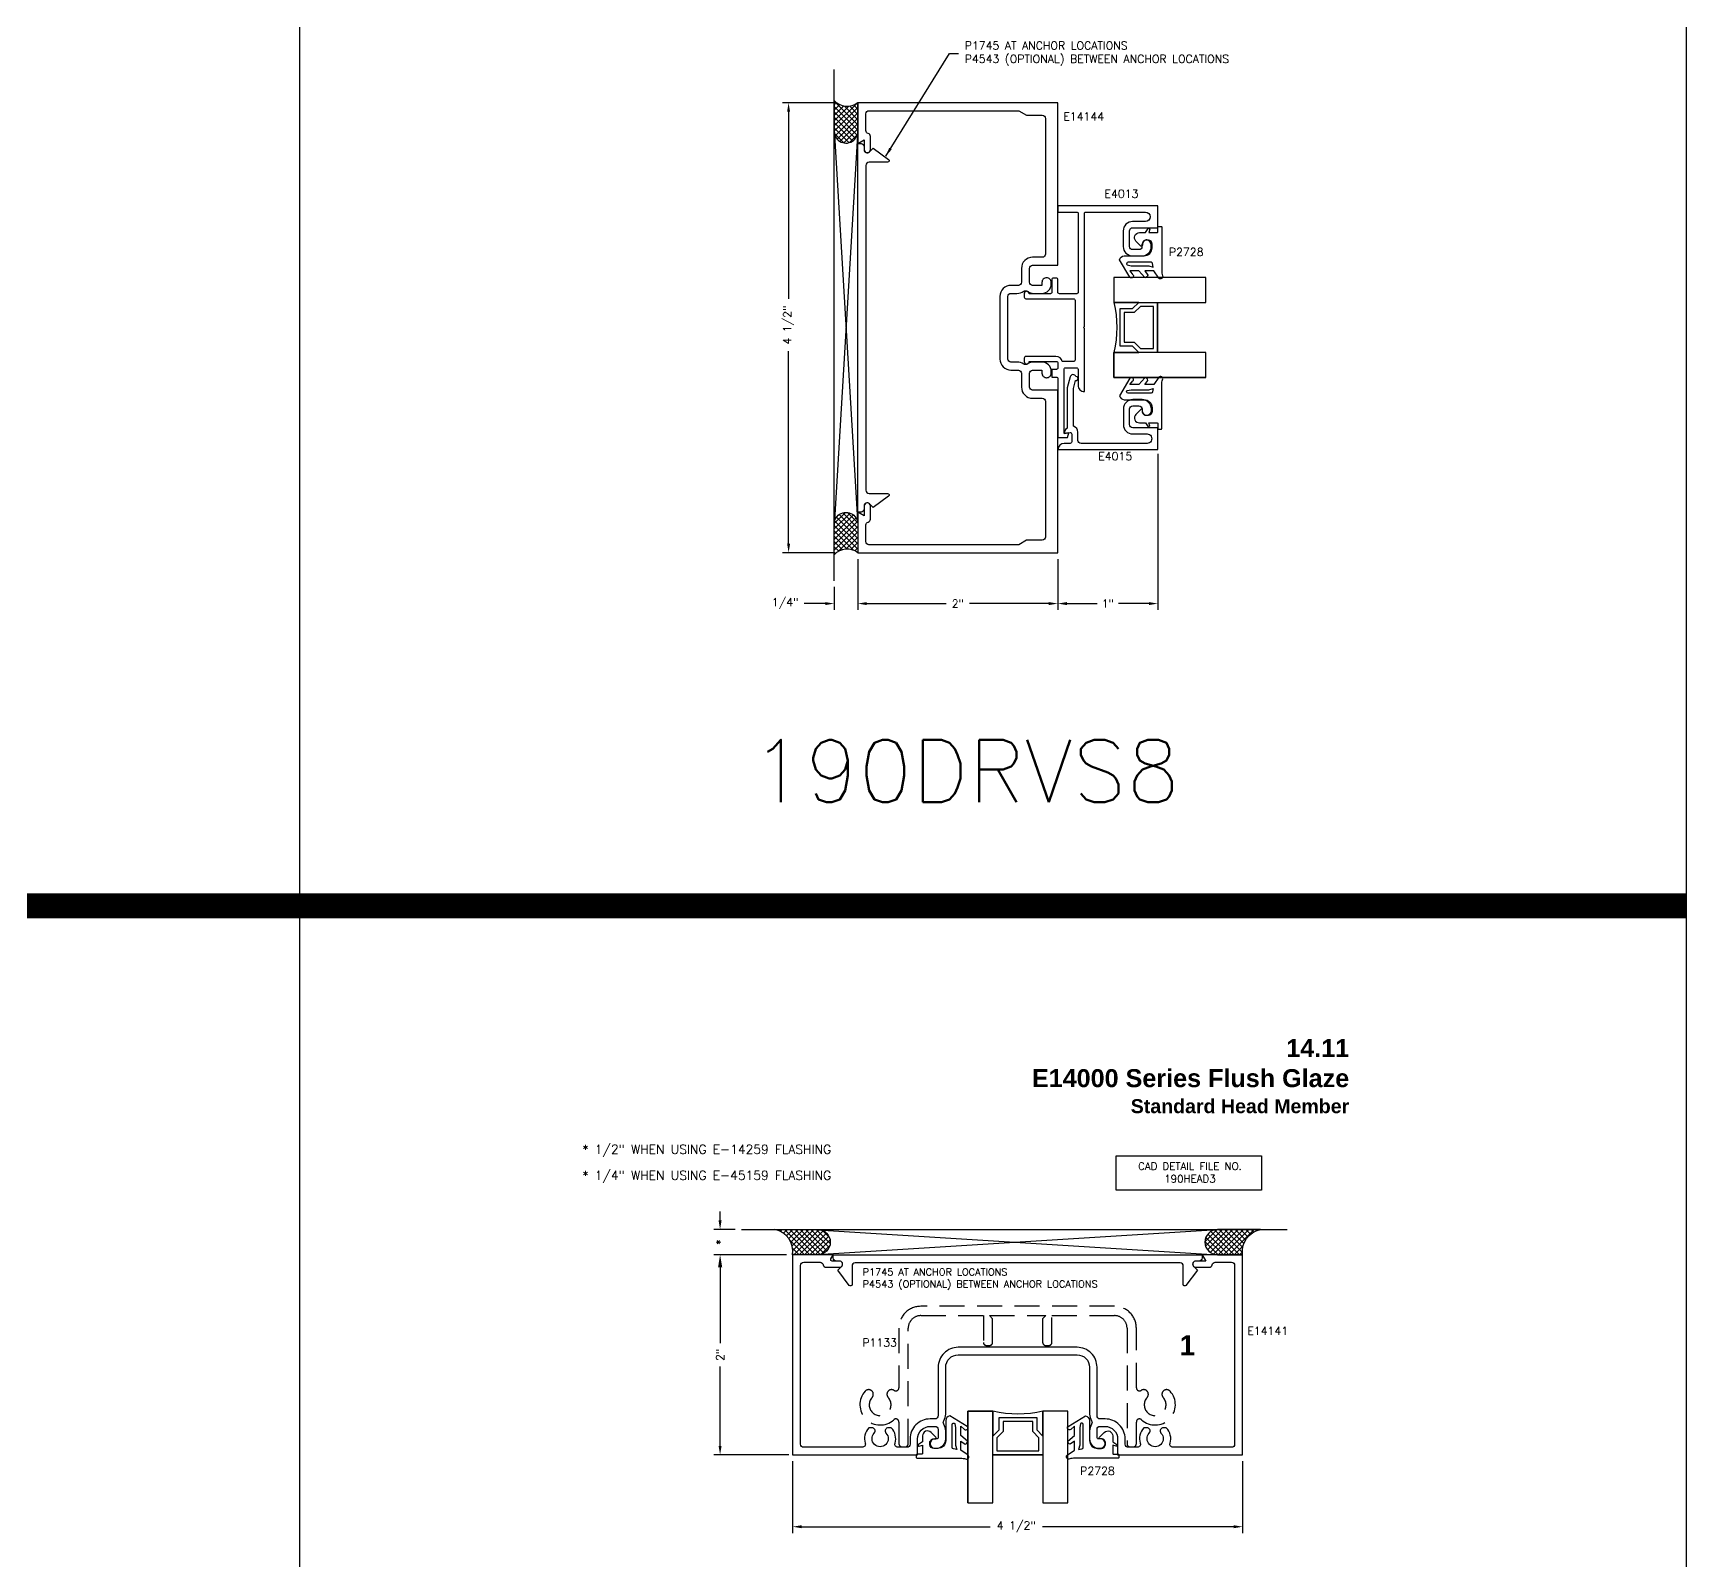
# Model space of a CAD drawing. Extents: x 0 to 139, y -24 to 89.
# Drawn here: x 122.38 to 139.03, y 45.32 to 60.59 of the extents above; entities that cross this region are included whole.
import ezdxf

# ---------------------------------------------------------------- set-up
doc = ezdxf.new("R2010")
doc.units = 0
doc.header["$MEASUREMENT"] = 0
doc.linetypes.add('HIDDEN', pattern=[0.375, 0.25, -0.125])
doc.layers.get('DEFPOINTS').update_dxf_attribs({"linetype": 'CONTINUOUS'})
for name, color, linetype in [('R-ANNO-DIMS', 3, 'CONTINUOUS'), ('R-ANNO-TEXT', 6, 'CONTINUOUS'), ('R-DET1', 4, 'CONTINUOUS'), ('R-DET2', 2, 'CONTINUOUS'), ('R-DET3', 5, 'CONTINUOUS'), ('R-OTLN', 1, 'CONTINUOUS'), ('R-PAT1', 5, 'CONTINUOUS'), ('TITLE', 7, 'CONTINUOUS')]:
    doc.layers.add(name, color=color, linetype=linetype)
doc.styles.get("Standard").update_dxf_attribs({"font": 'simplex'})
doc.dimstyles.new('1X', dxfattribs={"dimtxt": 0.08, "dimasz": 0.09, "dimexe": 0.0625, "dimexo": 0.0625, "dimgap": 0.062, "dimtad": 0, "dimdec": 5, "dimzin": 4, "dimtxsty": 'STANDARD', "dimcen": 0, "dimclrd": 256, "dimclre": 256, "dimclrt": 256, "dimazin": 3, "dimtfac": 1, "dimtdec": 5, "dimtofl": 0, "dimtmove": 0, "dimatfit": 3, "dimtolj": 1, "dimtzin": 4})
pattern_1 = [(45, (128.152046, 52.601836), (-0.0265165, 0.0265165), []), (135, (128.152046, 52.601836), (-0.0265165, -0.0265165), [])]
pattern_2 = [(45, (128.209254, 40.499187), (-0.0265165, 0.0265165), []), (135, (128.209254, 40.499187), (-0.0265165, -0.0265165), [])]

# ---------------------------------------------------------------- blocks, each defined once
blk = doc.blocks.new('*D32')
at = {"layer": 'DEFPOINTS', "color": 0}
for p in [(129.933, 59.896), (130.442, 59.896), (130.442, 55.397)]:
    blk.add_point(p, dxfattribs=at)
at = {"layer": 'R-ANNO-DIMS'}
for p, q in [((130.379, 59.896), (129.871, 59.896)), ((129.933, 59.806), (129.933, 57.936)), ((129.933, 55.487), (129.933, 57.412)), ((130.379, 55.397), (129.871, 55.397))]:
    blk.add_line(p, q, dxfattribs=at)
for points in [[(129.918, 59.806), (129.948, 59.806), (129.933, 59.896)], [(129.918, 55.487), (129.948, 55.487), (129.933, 55.397)]]:
    blk.add_solid(points, dxfattribs=at)
at = {"layer": 'R-ANNO-DIMS', "insert": (129.933, 57.674), "char_height": 0.08, "attachment_point": 5, "rotation": 90}
blk.add_mtext('\\A1;4 1/2"', dxfattribs=at)
blk = doc.blocks.new('*D35')
at = {"layer": 'DEFPOINTS', "color": 0}
for p in [(130.625, 55.397), (130.389, 55.117), (130.625, 54.888)]:
    blk.add_point(p, dxfattribs=at)
at = {"layer": 'R-ANNO-DIMS'}
for p, q in [((130.625, 55.334), (130.625, 54.826)), ((130.389, 55.055), (130.389, 54.826)), ((130.299, 54.888), (130.087, 54.888)), ((130.715, 54.888), (130.805, 54.888))]:
    blk.add_line(p, q, dxfattribs=at)
for points in [[(130.299, 54.903), (130.299, 54.873), (130.389, 54.888)], [(130.715, 54.903), (130.715, 54.873), (130.625, 54.888)]]:
    blk.add_solid(points, dxfattribs=at)
at = {"layer": 'R-ANNO-DIMS', "insert": (129.899, 54.888), "char_height": 0.08, "attachment_point": 5}
blk.add_mtext('\\A1;1/4"', dxfattribs=at)
blk = doc.blocks.new('*D33')
at = {"layer": 'DEFPOINTS', "color": 0}
for p in [(133.625, 56.448), (132.625, 55.397), (133.625, 54.888)]:
    blk.add_point(p, dxfattribs=at)
at = {"layer": 'R-ANNO-DIMS'}
for p, q in [((133.625, 56.385), (133.625, 54.826)), ((132.625, 55.334), (132.625, 54.826)), ((132.715, 54.888), (133.018, 54.888)), ((133.535, 54.888), (133.233, 54.888))]:
    blk.add_line(p, q, dxfattribs=at)
for points in [[(132.715, 54.903), (132.715, 54.873), (132.625, 54.888)], [(133.535, 54.903), (133.535, 54.873), (133.625, 54.888)]]:
    blk.add_solid(points, dxfattribs=at)
at = {"layer": 'R-ANNO-DIMS', "insert": (133.125, 54.888), "char_height": 0.08, "attachment_point": 5}
blk.add_mtext('\\A1;1"', dxfattribs=at)
blk = doc.blocks.new('*D34')
at = {"layer": 'DEFPOINTS', "color": 0}
for p in [(130.625, 55.397), (132.625, 55.397), (132.625, 54.888)]:
    blk.add_point(p, dxfattribs=at)
at = {"layer": 'R-ANNO-DIMS'}
for p, q in [((130.625, 55.334), (130.625, 54.826)), ((132.625, 55.334), (132.625, 54.826)), ((130.715, 54.888), (131.51, 54.888)), ((132.535, 54.888), (131.741, 54.888))]:
    blk.add_line(p, q, dxfattribs=at)
for points in [[(130.715, 54.903), (130.715, 54.873), (130.625, 54.888)], [(132.535, 54.903), (132.535, 54.873), (132.625, 54.888)]]:
    blk.add_solid(points, dxfattribs=at)
at = {"layer": 'R-ANNO-DIMS', "insert": (131.625, 54.888), "char_height": 0.08, "attachment_point": 5}
blk.add_mtext('\\A1;2"', dxfattribs=at)
blk = doc.blocks.new('*D55')
at = {"layer": 'DEFPOINTS', "color": 0}
for p in [(129.973, 46.375), (134.473, 46.375), (134.473, 45.656)]:
    blk.add_point(p, dxfattribs=at)
at = {"layer": 'R-ANNO-DIMS'}
for p, q in [((129.973, 46.313), (129.973, 45.593)), ((134.473, 46.313), (134.473, 45.593)), ((130.063, 45.656), (131.948, 45.656)), ((134.383, 45.656), (132.472, 45.656))]:
    blk.add_line(p, q, dxfattribs=at)
for points in [[(130.063, 45.671), (130.063, 45.641), (129.973, 45.656)], [(134.383, 45.671), (134.383, 45.641), (134.473, 45.656)]]:
    blk.add_solid(points, dxfattribs=at)
at = {"layer": 'R-ANNO-DIMS', "insert": (132.21, 45.656), "char_height": 0.08, "attachment_point": 5}
blk.add_mtext('\\A1;4 1/2"', dxfattribs=at)
blk = doc.blocks.new('*D56')
at = {"layer": 'DEFPOINTS', "color": 0}
for p in [(129.973, 48.375), (129.248, 46.375), (129.999, 46.375)]:
    blk.add_point(p, dxfattribs=at)
at = {"layer": 'R-ANNO-DIMS'}
for p, q in [((129.911, 48.375), (129.186, 48.375)), ((129.248, 48.285), (129.248, 47.491)), ((129.248, 46.465), (129.248, 47.26)), ((129.936, 46.375), (129.186, 46.375))]:
    blk.add_line(p, q, dxfattribs=at)
for points in [[(129.233, 48.285), (129.263, 48.285), (129.248, 48.375)], [(129.233, 46.465), (129.263, 46.465), (129.248, 46.375)]]:
    blk.add_solid(points, dxfattribs=at)
at = {"layer": 'R-ANNO-DIMS', "insert": (129.248, 47.375), "char_height": 0.08, "attachment_point": 5, "rotation": 90}
blk.add_mtext('\\A1;2"', dxfattribs=at)
blk = doc.blocks.new('*D57')
at = {"layer": 'DEFPOINTS', "color": 0}
for p in [(129.248, 48.629), (129.463, 48.629), (129.973, 48.375)]:
    blk.add_point(p, dxfattribs=at)
at = {"layer": 'R-ANNO-DIMS'}
for p, q in [((129.248, 48.719), (129.248, 48.809)), ((129.4, 48.629), (129.186, 48.629)), ((129.911, 48.375), (129.186, 48.375)), ((129.248, 48.285), (129.248, 48.195))]:
    blk.add_line(p, q, dxfattribs=at)
for points in [[(129.233, 48.719), (129.263, 48.719), (129.248, 48.629)], [(129.233, 48.285), (129.263, 48.285), (129.248, 48.375)]]:
    blk.add_solid(points, dxfattribs=at)
at = {"layer": 'R-ANNO-DIMS', "insert": (129.248, 48.502), "char_height": 0.08, "attachment_point": 5, "rotation": 90}
blk.add_mtext('\\A1;*', dxfattribs=at)
blk = doc.blocks.new('P2728_GASKET')
at = {"layer": 'R-DET2'}
blk.add_lwpolyline([(86.461, 33.362), (86.567, 33.537, 0.301952), (86.52, 33.577), (86.32, 33.577, -0.414214), (86.24, 33.657), (86.24, 33.695, -0.388879), (86.276, 33.735), (86.292, 33.736, -0.440011), (86.336, 33.696), (86.336, 33.682, 0.668179), (86.353, 33.675), (86.401, 33.724, 0.668179), (86.366, 33.809), (86.307, 33.809), (86.279, 33.849, 0.836323), (86.264, 33.842), (86.273, 33.809), (86.189, 33.809, -0.414214), (86.183, 33.815), (86.183, 33.865, 0.414214), (86.177, 33.871), (86.149, 33.871, 0.414214), (86.143, 33.865), (86.143, 33.427, -0.083245), (86.135, 33.378), (86.135, 33.378)], format="xyb", dxfattribs=at)
blk.add_lwpolyline([(86.235, 33.499, -0.372312), (86.249, 33.512), (86.48, 33.512, -0.668179), (86.49, 33.486), (86.448, 33.478), (86.274, 33.478), (86.23, 33.465)], format="xyb", close=True, dxfattribs=at)
for points in [[(86.174, 33.352), (86.223, 33.426), (86.314, 33.426), (86.283, 33.384)], [(86.313, 33.359), (86.371, 33.426), (86.462, 33.426), (86.431, 33.388)]]:
    blk.add_lwpolyline(points, dxfattribs=at)
at = {"layer": 'R-DET2', "ltscale": 0.1}
for centre, radius, start, end in [((86.157, 33.369), 0.0237, 157.7655, 314.5007), ((86.313, 33.388), 0.0297, 188.4603, 270), ((86.446, 33.375), 0.0199, 139.7022, 319.7022)]:
    blk.add_arc(centre, radius, start, end, dxfattribs=at)

msp = doc.modelspace()

# ---------------------------------------------------------------- hatches: boundary and pattern name
at = {"layer": 'R-PAT1'}
h = msp.add_hatch(dxfattribs=at)
h.set_pattern_fill('ANSI37', color=256, scale=0.3, style=0)
h.set_pattern_definition(pattern_1)
h.paths.add_polyline_path([(130.6253593, 59.8968225, -0.3944942539), (130.3887945, 59.9183946), (130.3887945, 59.6281483), (130.3915037, 59.5827748, 0.7782321686), (130.6227399, 59.5835186), (130.6253593, 59.6273873)])
h = msp.add_hatch(dxfattribs=at)
h.set_pattern_fill('ANSI37', color=256, scale=0.3, style=0)
h.set_pattern_definition(pattern_1)
h.paths.add_polyline_path([(130.6253593, 55.6662577), (130.6227399, 55.7101263, 0.7782321686), (130.3915037, 55.7108702), (130.3887945, 55.6654967), (130.3887945, 55.3752504, -0.3944942539), (130.6253593, 55.3968225)])
h = msp.add_hatch(dxfattribs=at)
h.set_pattern_fill('ANSI37', color=256, scale=0.3, style=0)
h.set_pattern_definition(pattern_2)
h.paths.add_polyline_path([(129.7945192, 48.62859, -0.4060889756), (129.9731177, 48.3753394), (130.2231177, 48.3753394), (130.2388843, 48.3763248, 0.9394512214), (130.2231177, 48.62859)])
h = msp.add_hatch(dxfattribs=at)
h.set_pattern_fill('ANSI37', color=256, scale=0.3, style=0)
h.set_pattern_definition(pattern_2)
h.paths.add_polyline_path([(134.2231177, 48.62859), (134.6517163, 48.62859, 0.4060889756), (134.4731177, 48.3753394), (134.2231177, 48.3753394), (134.2073511, 48.3763248, -0.9394512214)])

# ---------------------------------------------------------------- linework, layer by layer
at = {"layer": 'R-ANNO-DIMS'}
msp.add_solid([(129.2274151, 48.2503394), (129.2690818, 48.2503394), (129.2482485, 48.3753394)], dxfattribs=at)
at = {"layer": 'R-ANNO-TEXT'}
msp.add_lwpolyline([(133.2096099, 49.3642374), (134.6610898, 49.3642374), (134.6610898, 49.0221746), (133.2096099, 49.0221746)], close=True, dxfattribs=at)
at = {"layer": 'R-DET1', "color": 5}
msp.add_line((129.4629581, 48.62859), (134.9189581, 48.62859), dxfattribs=at)
at = {"layer": 'R-DET1'}
for points in [[(130.7062562, 57.6458214), (130.7062563, 56.0208214, 0.4142135624), (130.7372563, 55.9898214), (130.9232563, 55.9898214, -0.722145632), (130.9322124, 55.9627884), (130.7790978, 55.8488214), (130.7411765, 55.8867424, 0.6681846236), (130.6882562, 55.8648224), (130.6882562, 55.8328214, -0.4142164072), (130.6572563, 55.8018214), (130.6262562, 55.8018214), (130.6262562, 57.6458214), (130.6262562, 59.4898215), (130.6572563, 59.4898215, -0.4142164072), (130.6882562, 59.4588215), (130.6882562, 59.4268205, 0.6681846236), (130.7411765, 59.4049005), (130.7790978, 59.4428215), (130.9322124, 59.3288545, -0.722145632), (130.9232563, 59.3018215), (130.7372563, 59.3018215, 0.4142135624), (130.7062563, 59.2708215)], [(132.6253593, 57.2936796), (132.6253593, 57.2456786, -0.4142135624), (132.6103593, 57.2306786), (132.5653593, 57.2306786), (132.5653593, 57.1526794), (132.6103593, 57.1526794, -0.4142135624), (132.6253593, 57.1376794), (132.6253593, 56.5496788), (132.7210339, 56.5496788), (132.7333593, 56.5956784), (132.6873593, 56.5875683), (132.6873593, 57.2316793, -0.4142135624), (132.7023593, 57.2466793), (132.8123593, 57.2466793, -0.4142135624), (132.8273593, 57.2316793), (132.8273593, 57.0706787), (132.8273594, 57.0706787, 0.4189457812), (132.8903594, 57.0086868), (132.8903594, 57.6376798), (132.8803594, 57.6476788), (132.8903594, 57.6576788), (132.8903594, 58.7886788, -0.4142135624), (132.9053594, 58.8036788), (133.5013593, 58.8036788, -1), (133.5013593, 58.7086788), (133.3723594, 58.7086788, 0.4142135624), (133.2793594, 58.6156788), (133.2793594, 58.4586788, 0.4142135624), (133.3723594, 58.3656788), (133.4663593, 58.3656788, 0.4142135624), (133.5593593, 58.4586788), (133.5593592, 58.4751798, 1), (133.4663594, 58.4751798), (133.4663594, 58.4586787, -0.4142140273), (133.4353594, 58.4276787), (133.3723594, 58.4276788, -0.4142130975), (133.3413594, 58.4586788), (133.3413594, 58.6156788, -0.4142135624), (133.3723594, 58.6466788), (133.6253593, 58.6466788), (133.6253593, 58.8656788), (132.6253593, 58.8656788), (132.6253593, 58.8036788), (132.8133594, 58.8036788, -0.4142135624), (132.8283594, 58.7886788), (132.8283594, 58.0016788, -0.4142135624), (132.8133594, 57.9866788), (132.6403593, 57.9866788, -0.4142135624), (132.6253593, 58.0016788), (132.6253593, 58.1276788, 0.4142135624), (132.6103593, 58.1426788), (132.5803593, 58.1426788, 0.4142135624), (132.5653593, 58.1276788), (132.5653593, 58.0016788, -0.4142135624), (132.5503593, 57.9866788), (132.3393593, 57.9866788, 1), (132.2893593, 57.9866788), (132.2893593, 57.9516798, 0.4142135624), (132.3043593, 57.9366798), (132.7823594, 57.9366798, -0.4142135624), (132.7973594, 57.9216798), (132.7973594, 57.3236796, -0.4142135624), (132.7823594, 57.3086796), (132.6696046, 57.3086796, 0.3475347262), (132.6063593, 57.3586783), (132.3043593, 57.3586788, 0.4142135624), (132.2893593, 57.3436788), (132.2893593, 57.3086796, 1), (132.3393593, 57.3086796), (132.6103593, 57.3086796, -0.4142135624)], [(132.6263666, 56.4277455), (132.6263666, 56.4277455), (133.6263666, 56.4277455), (133.6263666, 56.6467454), (133.3733667, 56.6467454, -0.4142135624), (133.3423667, 56.6777454), (133.3423667, 56.8347452, -0.4142135624), (133.3733667, 56.8657452), (133.4363667, 56.8657452, -0.4142135624), (133.4673667, 56.8347452), (133.4673666, 56.8182444, 0.9999956989), (133.5603666, 56.8182444), (133.5603667, 56.8347451, 0.4142105211), (133.4673667, 56.9277455), (133.3733667, 56.9277455, 0.4142105211), (133.2803667, 56.8347451), (133.2803667, 56.6777455, 0.4142105211), (133.3733667, 56.5847451), (133.5168669, 56.5847451, -1.0000028426), (133.5168669, 56.4897458), (132.8573667, 56.4897458, -0.414208088), (132.8263666, 56.5207459), (132.8263666, 56.6011463, 0.3396902866), (132.7803666, 56.6610448), (132.7803666, 57.0385834), (132.8020224, 57.1194035, 1.1793782858), (132.8058669, 57.1586771, 0.716064469), (132.7473034, 57.1547387), (132.7183666, 57.046745), (132.7183666, 56.6408517, 0.2629058952), (132.6883667, 56.5877453), (132.7467619, 56.5980428, -0.4663072627), (132.7643666, 56.5832707), (132.7643666, 56.5047451, -0.4142423189), (132.7493666, 56.4897458), (132.6883666, 56.4897458, 0.4142103702), (132.6263666, 56.4277455, 0.335481)], [(132.2231178, 48.2953394), (130.5981177, 48.2953393, 0.4142135624), (130.5671177, 48.2643393), (130.5671177, 48.0783393, -0.722145632), (130.5400847, 48.0693832), (130.4261177, 48.2224978), (130.4640387, 48.2604191, 0.6681846236), (130.4421187, 48.3133394), (130.4101177, 48.3133394, -0.4142164072), (130.3791177, 48.3443393), (130.3791177, 48.3753394), (132.2231178, 48.3753394), (134.0671178, 48.3753394), (134.0671178, 48.3443393, -0.4142164072), (134.0361178, 48.3133394), (134.0041168, 48.3133394, 0.6681846236), (133.9821968, 48.2604191), (134.0201178, 48.2224978), (133.9061508, 48.0693832, -0.722145632), (133.8791178, 48.0783393), (133.8791178, 48.2643393, 0.4142135624), (133.8481178, 48.2953393)]]:
    msp.add_lwpolyline(points, format="xyb", close=True, dxfattribs=at)
at = {"layer": 'R-DET2'}
for points in [[(134.1035578, 57.1504812), (134.1035579, 57.4004812), (133.1843574, 57.4004812), (133.1843574, 57.1504812), (134.1035579, 57.1504812), (133.1843574, 57.1504812), (133.1843574, 57.4004812), (133.4343574, 57.4004812), (133.3723574, 57.4624812), (133.2473574, 57.4624812), (133.2473574, 57.8384812), (133.3723574, 57.8384812), (133.4343574, 57.9004812), (133.6223574, 57.9004812), (133.6223574, 57.4004812), (133.6223574, 57.9004812), (134.1035579, 57.9004812), (134.1035579, 58.1504812), (133.1843574, 58.1504812), (133.1843574, 57.9004812), (133.4343574, 57.9004812), (133.1843574, 57.9004812, -0.1233101835), (133.1843574, 57.4004812, 1.5690044203)], [(131.7263881, 45.8936389), (131.9763881, 45.8936387), (131.9763881, 46.8128393), (131.7263881, 46.8128393), (131.7263881, 45.8936387), (131.7263881, 46.8128393), (131.9763881, 46.8128393), (131.9763881, 46.5628393), (132.0383881, 46.6248393), (132.0383881, 46.7498393), (132.4143881, 46.7498393), (132.4143881, 46.6248393), (132.4763881, 46.5628393), (132.4763881, 46.3748393), (131.9763881, 46.3748393), (132.4763881, 46.3748393), (132.4763881, 45.8936387), (132.7263881, 45.8936387), (132.7263881, 46.8128393), (132.4763881, 46.8128393), (132.4763881, 46.5628393), (132.4763881, 46.8128393, -0.1233101835), (131.9763881, 46.8128393, 1.5690044203)]]:
    msp.add_lwpolyline(points, format="xyb", dxfattribs=at)
for points in [[(133.5823574, 57.4404812), (133.5823574, 57.8604812), (133.4509259, 57.8604812), (133.3889259, 57.7984812), (133.2873574, 57.7984812), (133.2873574, 57.5024812), (133.3889259, 57.5024812), (133.4509259, 57.4404812), (133.5823574, 57.4404812)], [(132.0163881, 46.4148393), (132.4363881, 46.4148393), (132.4363881, 46.5462707), (132.3743881, 46.6082707), (132.3743881, 46.7098393), (132.0783881, 46.7098393), (132.0783881, 46.6082707), (132.0163881, 46.5462707), (132.0163881, 46.4148393)]]:
    msp.add_lwpolyline(points, dxfattribs=at)
at = {"layer": 'R-DET3'}
for p, q in [((130.3887945, 55.1171962), (130.3887945, 60.2285722)), ((130.3887945, 59.6281483), (130.6253593, 55.6662577)), ((130.6253593, 59.6273873), (130.3887945, 55.6654967)), ((130.2231177, 48.6253394), (134.2231177, 48.3753394)), ((134.2231177, 48.6253394), (130.2231177, 48.3753394))]:
    msp.add_line(p, q, dxfattribs=at)
at = {"layer": 'R-DET3', "linetype": 'HIDDEN'}
msp.add_lwpolyline([(131.0361202, 47.0453771, -0.5966495988), (130.9881052, 47.0194639, 0.4311315419), (130.9223125, 47.0038443, 0.3278181232), (130.9283544, 46.9491193, -2.2780811719), (130.7678861, 46.9491193, 0.3278181232), (130.7739279, 47.0038443, 0.5062303828), (130.6994294, 47.0120692, 0.956981471), (130.9842318, 46.7260825, -0.6516590583), (131.0361202, 46.7031767), (131.0361202, 46.4863394, 0.4142135624), (131.0671202, 46.4553394), (131.0981202, 46.4553394, 0.4142135624), (131.1291202, 46.4863394), (131.1291202, 47.6423394, -0.4142135624), (131.2541202, 47.7673394), (131.8801177, 47.7673394), (131.8801177, 47.4998859, 0.4142135624), (131.9111177, 47.4688859), (131.9421177, 47.4688859, 0.4142135624), (131.9731177, 47.4998859), (131.9731177, 47.7363394), (131.9421177, 47.7673394), (132.5041177, 47.7673394), (132.4731177, 47.7363394), (132.4731177, 47.4998859, 0.4142135624), (132.5041177, 47.4688859), (132.5351177, 47.4688859, 0.4142135624), (132.5661177, 47.4998859), (132.5661177, 47.7673394), (133.1921152, 47.7673394, -0.4142135624), (133.3171152, 47.6423394), (133.3171152, 46.4863394, 0.4142135624), (133.3481152, 46.4553394), (133.3791152, 46.4553394, 0.4142135624), (133.4101152, 46.4863394), (133.4101152, 46.7031767, -0.6516590583), (133.4620036, 46.7260825, 0.956981471), (133.7468061, 47.0120692, 0.5062303828), (133.6723075, 47.0038443, 0.3278181232), (133.6783494, 46.9491193, -2.2780811719), (133.5178811, 46.9491193, 0.3278181232), (133.5239229, 47.0038443, 0.4311315419), (133.4581302, 47.0194639, -0.5966495988), (133.4101152, 47.0453771), (133.4101152, 47.6423394, 0.4142135624), (133.1921152, 47.8603394), (131.2541202, 47.8603394, 0.4142135624), (131.0361202, 47.6423394), (131.0361202, 47.045377)], format="xyb", dxfattribs=at)
at = {"layer": 'R-OTLN'}
for points in [[(130.6883593, 59.4288225, 0.4142135624), (130.7193593, 59.3978225, 0.4142135624), (130.7503593, 59.4288225), (130.7503593, 59.5598225, 0.3350128188), (130.7278593, 59.5896344, -0.3350128188), (130.7053593, 59.6194463), (130.7053593, 59.7858225, -0.4142135624), (130.7363593, 59.8168225), (132.234417, 59.8168225), (132.3123593, 59.7718225), (132.4693593, 59.7718225, -0.4142135624), (132.5003593, 59.7408225), (132.5003593, 58.3828225, -0.4142135624), (132.4693593, 58.3518225), (132.3723593, 58.3518225, 0.4142135624), (132.2613593, 58.2408225), (132.2613593, 58.1018225, -0.4142135624), (132.2303593, 58.0708225), (132.1563593, 58.0708225, 0.4142135624), (132.0453593, 57.9598225), (132.0453593, 57.3338225, 0.4142135624), (132.1563593, 57.2228225), (132.2303593, 57.2228225, -0.4142135624), (132.2613593, 57.1918225), (132.2613593, 57.0528225, 0.4142135624), (132.3723593, 56.9418225), (132.4693593, 56.9418225, -0.4142135624), (132.5003593, 56.9108225), (132.5003593, 56.9108225), (132.5003593, 55.5528225, -0.4142135624), (132.4693593, 55.5218225), (132.3123593, 55.5218225), (132.234417, 55.4768225), (130.7363593, 55.4768225, -0.4142135624), (130.7053593, 55.5078225), (130.7053593, 55.6741987, -0.3350128188), (130.7278593, 55.7040106, 0.3350128188), (130.7503593, 55.7338225), (130.7503593, 55.8648225, 0.4142135624), (130.7193593, 55.8958225, 0.4142135624), (130.6883593, 55.8648225), (130.6883593, 55.7664494), (130.6253593, 55.8028225), (130.6253593, 55.3968225), (132.6253593, 55.3968225), (132.6253593, 57.0218225), (132.3723593, 57.0218225, -0.4142135624), (132.3413593, 57.0528225), (132.3413593, 57.1918225, -0.4142135624), (132.3723593, 57.2228225), (132.4663593, 57.2228225), (132.4663593, 57.1928225, 0.4142135624), (132.5123593, 57.1468225), (132.5133593, 57.1468225, 0.4142135624), (132.5593593, 57.1928225), (132.5593593, 57.2098225, 0.4142135624), (132.4663593, 57.3028225), (132.3863593, 57.3028225, 0.1450639488), (132.3182503, 57.2826374, -0.2963644577), (132.2844683, 57.2826374, 0.1450639488), (132.2163593, 57.3028225), (132.1563593, 57.3028225, -0.4142135624), (132.1253593, 57.3338225), (132.1253593, 57.9598225, -0.4142135624), (132.1563593, 57.9908225), (132.2163593, 57.9908225, 0.1450639488), (132.2844683, 58.0110076, -0.2963644577), (132.3182503, 58.0110076, 0.1450639488), (132.3863593, 57.9908225), (132.4663593, 57.9908225, 0.4142135624), (132.5593593, 58.0838225), (132.5593593, 58.1008225, 0.4142135624), (132.5133593, 58.1468225), (132.5123593, 58.1468225, 0.4142135624), (132.4663593, 58.1008225), (132.4663593, 58.0708225), (132.3723593, 58.0708225, -0.4142135624), (132.3413593, 58.1018225), (132.3413593, 58.2408225, -0.4142135624), (132.3723593, 58.2718225), (132.6253593, 58.2718225), (132.6253593, 59.8968225), (130.6253593, 59.8968225), (130.6253593, 59.4908225), (130.6883593, 59.5271956)], [(131.1171177, 46.4503394), (131.0268569, 46.4503293, -0.5046620874), (130.997225, 46.4904482, 0.2746149906), (130.9597422, 46.64533), (130.9289413, 46.64533, 0.2679491924), (130.9020945, 46.62983), (130.9019349, 46.6295534, 0.3342700146), (130.9064569, 46.5925451, -2.3520248058), (130.7897785, 46.5925451, 0.3342700146), (130.7943006, 46.6295534), (130.7941409, 46.62983, 0.2679491924), (130.7672941, 46.64533), (130.7364932, 46.64533, 0.2746142419), (130.6990104, 46.4904486, -0.5046312647), (130.6693813, 46.4503298), (130.0841172, 46.4503394, -0.4142087477), (130.0531177, 46.4813394), (130.0531177, 48.2693394, -0.4142135624), (130.0841177, 48.3003394), (130.2479139, 48.3003394, -0.3582490687), (130.2783277, 48.2753394, 0.3582490687), (130.3087415, 48.2503394), (130.4421159, 48.2503394, 1.000029034), (130.4421178, 48.3123394), (130.3687255, 48.3123394, -0.5773500035), (130.3557351, 48.3348394), (130.3791177, 48.3753394), (129.9731177, 48.3753394), (129.9731177, 46.3753394), (131.2231177, 46.3753394), (131.2231177, 46.5343394, -0.4142135624), (131.3481177, 46.6593394), (131.3981177, 46.6593394, -0.4142135624), (131.4291177, 46.6283394), (131.4291177, 46.5493394, -0.4142135624), (131.4141177, 46.5343394), (131.3946177, 46.5343394, 1), (131.3946177, 46.4413394), (131.4111177, 46.4413394, 0.4150537634), (131.5041177, 46.5343394), (131.504118, 46.6146394, 0.1438656715), (131.484218, 46.6821394, -0.2925397147), (131.484218, 46.7156394, 0.1430626198), (131.504118, 46.7831394), (131.5041186, 47.2503396, -0.4142132008), (131.6291186, 47.3753394), (132.8171168, 47.3753394, -0.4142132008), (132.9421168, 47.2503396), (132.9421174, 46.7831394, 0.1444870806), (132.9619174, 46.7156394, -0.2925397147), (132.9619174, 46.6821394, 0.1452865705), (132.9421174, 46.6146394), (132.9421177, 46.5343394, 0.4139789032), (133.0351177, 46.4413394), (133.0516177, 46.4413394, 1), (133.0516177, 46.5343394), (133.0321177, 46.5343394, -0.4142135624), (133.0171177, 46.5493394), (133.0171177, 46.6283394, -0.4142135624), (133.0481177, 46.6593394), (133.0981177, 46.6593394, -0.4142135624), (133.2231177, 46.5343394), (133.2231177, 46.3753394), (134.4731177, 46.3753394), (134.4731177, 48.3753394), (134.0671177, 48.3753394), (134.1034907, 48.3123394), (134.0041177, 48.3123394, 1.000029034), (134.0041196, 48.2503394), (134.1374939, 48.2503394, 0.3582490687), (134.1679077, 48.2753394, -0.3582490687), (134.1983215, 48.3003394), (134.3621177, 48.3003394, -0.4142135624), (134.3931177, 48.2693394), (134.3931177, 46.4813394, -0.4142135624), (134.3621177, 46.4503394), (133.7769036, 46.4503394, -0.5046259582), (133.7472751, 46.4904582, 0.2746141129), (133.7097922, 46.6453395), (133.6789913, 46.6453395, 0.2679491924), (133.6521445, 46.6298395), (133.6519849, 46.6295629, 0.3342700146), (133.6565069, 46.5925546, -2.3520248058), (133.5398285, 46.5925546, 0.3342700146), (133.5443506, 46.6295629), (133.5441909, 46.6298395, 0.2679491924), (133.5173441, 46.6453395), (133.4865432, 46.6453395, 0.2746141129), (133.4490603, 46.4904582, -0.5046259582), (133.4194318, 46.4503394), (133.3291177, 46.4503394, -0.4142135624), (133.2981177, 46.4813394), (133.2981177, 46.5343394, 0.4142135624), (133.0981177, 46.7343394), (133.0481167, 46.7343394, -0.4142135624), (133.0171167, 46.7653394), (133.0171167, 47.2503394, 0.4142135624), (132.8171167, 47.4503394), (131.6291187, 47.4503394, 0.4142135624), (131.4291187, 47.2503394), (131.4291187, 46.7653394, -0.4142135624), (131.3981187, 46.7343394), (131.3481177, 46.7343394, 0.4142135624), (131.1481177, 46.5343394), (131.1481177, 46.4813394, -0.4142135624)]]:
    msp.add_lwpolyline(points, format="xyb", close=True, dxfattribs=at)
at = {"layer": 'R-PAT1'}
for points in [[(130.3887945, 59.9183946), (130.3887945, 59.6281483, 1.1379443845), (130.6253593, 59.6273873), (130.6253593, 59.8968225, -0.3944942539), (130.3887945, 59.9183946, 1.1752103191)], [(130.3887945, 55.3752504), (130.3887945, 55.6654967, -1.1379443845), (130.6253593, 55.6662577), (130.6253593, 55.3968225, 0.3944942539), (130.3887945, 55.3752504, -1.1752103191)], [(129.7945192, 48.62859), (130.2231177, 48.62859, -1), (130.2231177, 48.3753394), (129.9731177, 48.3753394, 0.4060889756), (129.7945192, 48.62859, -0.8626043416)], [(134.6517163, 48.62859), (134.2231177, 48.62859, 1), (134.2231177, 48.3753394), (134.4731177, 48.3753394, -0.4060889756), (134.6517163, 48.62859, 0.8626043416)]]:
    msp.add_lwpolyline(points, format="xyb", dxfattribs=at)
at = {"layer": 'TITLE'}
for p, q in [((125.0422004, 88.8536196), (125.0422004, -9.779273)), ((138.9080005, 83.8536196), (138.9080005, -19.4082231))]:
    msp.add_line(p, q, dxfattribs=at)
at = {"layer": 'TITLE', "const_width": 0.25}
msp.add_lwpolyline([(0.25, 51.8662849), (138.9080005, 51.8662849)], dxfattribs=at)

# ---------------------------------------------------------------- block references
at = {"layer": 'R-DET2', "xscale": -1}
msp.add_blockref('P2728_GASKET', (219.8075111, 24.7890799), dxfattribs=at)
at = {"layer": 'R-DET2'}
for p, rotation in [((219.8075111, 90.504411), 180), ((165.0807833, -39.8013564), 90)]:
    msp.add_blockref('P2728_GASKET', p, dxfattribs=dict(at, rotation=rotation))
at = {"layer": 'R-DET2', "xscale": -1, "rotation": 270}
msp.add_blockref('P2728_GASKET', (99.3654522, -39.8013564), dxfattribs=at)

# ---------------------------------------------------------------- texts
at = {"layer": 'R-ANNO-TEXT', "color": 6}
for s, p in [('* 1/2" WHEN USING E-14259 FLASHING', (127.8710212, 49.3857303)), ('* 1/4" WHEN USING E-45159 FLASHING', (127.8710212, 49.1251677))]:
    msp.add_text(s, height=0.09, dxfattribs=at).set_placement(p)
at = {"layer": 'R-ANNO-TEXT', "char_height": 0.08}
for s, insert, attachment_point in [('P1745 AT ANCHOR LOCATIONS\\PP4543 (OPTIONAL) BETWEEN ANCHOR LOCATIONS', (131.6940729, 60.3887215), 4), ('E14144', (132.6798364, 59.7609737), 4), ('\\A1;E4013', (133.0915815, 58.9864654), 4), ('P2728', (133.735224, 58.4042701), 4), ('\\A1;E4015', (133.0291478, 56.3618853), 4), ('{\\H0.8889x;P1745 AT ANCHOR LOCATIONS\\PP4543 (OPTIONAL) BETWEEN ANCHOR LOCATIONS} ', (130.6730213, 48.1314719), 4), ('\\A1;E14141', (134.5194558, 47.6140028), 4), ('P1133', (130.6698689, 47.4973241), 4), ('P2728', (133.1943084, 46.2145891), 6)]:
    msp.add_mtext(s, dxfattribs=dict(at, insert=insert, attachment_point=attachment_point))
at = {"layer": 'R-ANNO-TEXT'}
for s, insert, char_height, width, attachment_point in [('CAD DETAIL FILE NO.\\P190HEAD3', (133.9462921, 49.2986547), 0.075, 1.875, 2), ('{\\fArial|b1|i0|c0|p34;1}', (133.9980956, 47.5713488, 6.2106922), 0.2, 7.44, 3)]:
    msp.add_mtext(s, dxfattribs=dict(at, insert=insert, char_height=char_height, width=width, attachment_point=attachment_point))
at = {"layer": 'TITLE'}
msp.add_text('190DRVS8', height=0.625, dxfattribs=at).set_placement((129.5608205, 52.900707))
at = {"layer": 'TITLE', "insert": (135.5383214, 50.5320514, 6.2106922), "char_height": 0.18, "width": 7.44, "attachment_point": 3}
msp.add_mtext('{\\fArial|b1|i0|c0|p34;14.11\\PE14000 Series Flush Glaze\\P\\H0.7778x;Standard Head Member}', dxfattribs=at)

# ---------------------------------------------------------------- dimensions: what is measured, and where the dimension line sits
at = {"layer": 'R-ANNO-DIMS'}
dim = msp.add_linear_dim(base=(129.9332788, 59.8961763), p1=(130.4418312, 55.3968225), p2=(130.4418302, 59.8961763), angle=90, dimstyle='1X', override={"dimpost": '"'}, dxfattribs=at)
dim.commit()
dim.dimension.update_dxf_attribs({"geometry": '*D32', "text_midpoint": (129.9332788, 57.6739004), "dimtype": 160})
for base, p1, p2, picture, middle in [((133.6253593, 54.8881832), (132.6253593, 55.3968225), (133.6253593, 56.4476644), '*D33', (133.1253593, 54.8881832)), ((132.6253593, 54.8881832), (130.6253593, 55.3968225), (132.6253593, 55.3968225), '*D34', (131.6253593, 54.8881832))]:
    dim = msp.add_linear_dim(base=base, p1=p1, p2=p2, dimstyle='1X', override={"dimpost": '"'}, dxfattribs=at)
    dim.commit()
    dim.dimension.update_dxf_attribs({"geometry": picture, "text_midpoint": middle})
for base, p1, p2, picture, middle in [((130.6253593, 54.8881832), (130.3887945, 55.1171962), (130.6253593, 55.3968225), '*D35', (129.8987945, 54.8881832)), ((134.4731177, 45.655873), (129.9731177, 46.3753394), (134.4731177, 46.3753394), '*D55', (132.2096343, 45.655873))]:
    dim = msp.add_linear_dim(base=base, p1=p1, p2=p2, dimstyle='1X', override={"dimpost": '"'}, dxfattribs=at)
    dim.commit()
    dim.dimension.update_dxf_attribs({"geometry": picture, "text_midpoint": middle, "dimtype": 160})
dim = msp.add_linear_dim(base=(129.2482485, 48.62859), p1=(129.9731177, 48.3753394), p2=(129.4629581, 48.62859), angle=90, text='*', dimstyle='1X', override={"dimpost": '"'}, dxfattribs=at)
dim.commit()
dim.dimension.update_dxf_attribs({"geometry": '*D57', "text_midpoint": (129.2482485, 48.5019647), "dimtype": 160})
dim = msp.add_linear_dim(base=(129.2482485, 46.3753384), p1=(129.9731177, 48.3753394), p2=(129.9989585, 46.3753384), angle=90, dimstyle='1X', override={"dimpost": '"'}, dxfattribs=at)
dim.commit()
dim.dimension.update_dxf_attribs({"geometry": '*D56', "text_midpoint": (129.2482485, 47.3753389)})

# ---------------------------------------------------------------- leaders
at = {"layer": 'R-ANNO-TEXT'}
msp.add_leader([(130.9038545, 59.3612784), (131.5420729, 60.3887215), (131.6320729, 60.3887215)], dimstyle='1X', dxfattribs=at)

doc.saveas('drawing.dxf')
